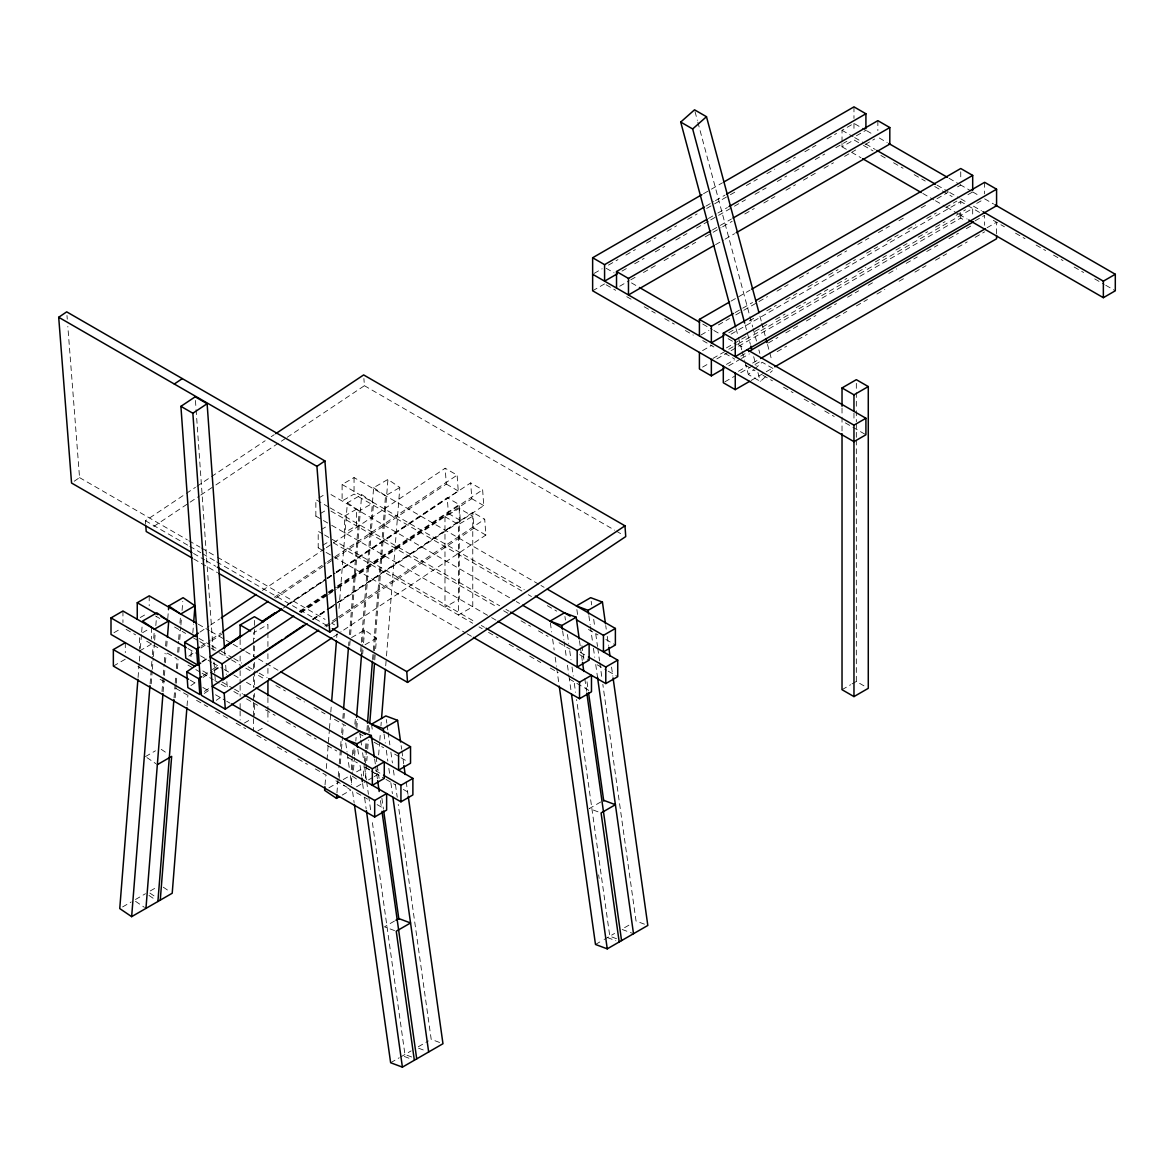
<?xml version="1.0" encoding="UTF-8"?>
<svg xmlns="http://www.w3.org/2000/svg" width="1174" height="1174" viewBox="0 0 1174 1174"><rect width="100%" height="100%" fill="white"/><g stroke="black" fill="none" stroke-linecap="round" stroke-linejoin="round"><path stroke-width="0.75" stroke-dasharray="5 3.75" d="M138.062 677.515L139.207 662.958M139.354 661.138L140.22 650.22M140.366 648.4L141.511 633.843M141.658 632.023L142.23 624.744M150.096 683.767L152.268 656.471M152.4 654.652L153.134 645.553M153.706 638.274L154.132 632.815M151.211 683.811L152.224 671.073M152.356 669.253L153.222 658.335M153.368 656.515L154.528 641.958M154.675 640.138L155.247 632.859M155.819 625.581L156.538 616.482M161.997 691.471L163.157 676.914M163.303 675.094L164.169 664.176M164.301 662.356L165.035 653.258M165.607 645.979L166.033 640.52M167.765 618.683L168.484 609.585M163.113 691.882L164.257 677.325M164.404 675.505L164.844 670.046M165.417 662.767L166.136 653.669M166.708 646.39L167.295 639.111M174.046 697.723L175.058 684.985M175.205 683.165L175.777 675.886M176.349 668.608L177.069 659.509M177.656 652.23L178.521 641.312M178.653 639.492L179.373 630.394M179.96 623.115L180.679 614.031M175.161 697.767L176.159 685.029M176.305 683.209L176.878 675.931M177.465 668.652L178.184 659.553M178.756 652.274L179.196 646.815M179.769 639.537L180.781 626.799M180.913 624.979L181.5 617.7M182.073 610.436L182.792 601.337M187.048 705.838L187.913 694.92M190.951 656.706L191.523 649.427M192.815 633.05L193.549 623.966M325.037 784.848L325.756 775.75M326.328 768.471L329.366 730.257M329.498 728.438L330.657 713.895M330.804 712.075L331.376 704.796M336.718 637.467L336.997 633.828M339.022 608.367L347.372 502.839L361.68 494.577L373.581 502.648L362.487 642.75M336.938 792.92L338.083 778.362M338.229 776.542L339.095 765.624M339.242 763.804L341.12 740.148M341.693 732.884L342.265 725.605M342.852 718.327L343.424 711.048M348.605 645.553L348.898 641.914M349.47 634.635L359.273 510.91L373.581 502.648M339.198 778.406L339.77 771.127M340.343 763.848L341.355 751.111M341.502 749.291L342.514 736.553M342.661 734.733L343.38 725.649M343.953 718.371L344.525 711.092M349.72 645.583L350.292 638.304L364.6 630.056L376.502 638.128L375.489 650.866M350.586 634.679L361.68 494.577M351.29 769.689L352.288 756.951M352.435 755.131L353.022 747.853M354.886 724.211L355.326 718.752M360.653 651.423L361.24 644.144M361.372 642.325L373.625 487.68L387.934 479.418L399.835 487.489L386.437 656.706M351.378 782.838L352.244 771.92M352.391 770.1L353.11 761.001M353.697 753.723L354.122 748.264M355.854 726.442L356.426 719.163M361.621 653.669L362.34 644.57M353.506 770.144L354.519 757.406M354.651 755.586L355.238 748.308M355.81 741.029L356.104 737.389M356.823 728.306L357.542 719.207M362.722 653.698L363.015 650.058M363.588 642.794L364.6 630.056M363.324 775.941L364.336 763.203M364.483 761.383L365.349 750.465M365.496 748.645L366.068 741.366M366.934 730.463L367.374 725.004M372.554 659.495L385.527 495.751L399.835 487.489M365.452 763.247L366.464 750.509M366.596 748.689L367.183 741.41M368.049 730.507L368.475 725.048M373.67 659.539L387.934 479.418M365.408 778.215L367.139 756.379M367.711 749.115L368.431 740.016M369.003 732.737L369.59 725.459M374.77 659.964L375.342 652.685M374.198 776.616L377.059 774.957L377.5 769.498M378.644 754.941L379.657 742.217M379.804 740.398L380.376 733.119M380.948 725.84L381.242 722.201M385.703 665.79L386.29 658.511M765.331 376.942L760.297 381.403L748.352 374.506L753.385 370.045M754.633 368.93L762.175 362.252L774.121 369.15L770.349 372.481M74.226 481.223L79.553 477.613L67.828 326.431M145.693 524.338L145.444 520.742L184.846 494.415M186.358 493.403L195.442 487.327M196.968 486.315L265.148 440.749M271.209 436.699L274.246 434.673M153.779 526.451L188.632 503.162M190.144 502.149L199.242 496.074M200.754 495.061L214.387 485.948M215.913 484.935L285.62 438.357M287.131 437.344L364.41 385.703L363.896 378.527M199.888 632.155L209.016 626.05M210.542 625.038L219.685 618.933M262.345 590.419L324.816 548.684M326.343 547.656L445.181 468.25L457.126 475.147L458.242 490.967L336.351 572.413M201.165 646.184L210.307 640.079M211.834 639.052L220.961 632.947M274.29 597.317L326.093 562.698M327.619 561.686L333.709 557.606M335.236 556.593L457.126 475.147M188.809 656.134L194.913 652.054M201.003 647.989L210.146 641.87M211.672 640.857L222.341 633.725M275.655 598.094L325.932 564.503M327.458 563.476L333.548 559.411M335.074 558.398L446.296 484.07L445.181 468.25M201.972 661.608L208.062 657.528M287.292 604.595L325.374 579.134M326.9 578.122L334.517 573.029M336.043 572.017L447.265 497.688L459.21 504.585L460.325 520.405L330.833 606.943M202.28 662.004L208.385 657.939M287.601 604.992L325.697 579.545M327.223 578.518L334.839 573.426M283.286 608.103L325.946 579.604M327.473 578.577L335.089 573.499M336.615 572.472L470.686 482.881L482.631 489.778L483.747 505.598L337.496 603.333M203.249 675.622L210.865 670.53M212.391 669.518L218.481 665.453M299.238 611.493L326.666 593.163M328.177 592.151L335.808 587.059M337.32 586.031L459.21 504.585M299.796 611.947L327.223 593.618M328.749 592.606L336.366 587.514M337.892 586.501L482.631 489.778M190.907 685.572L196.997 681.492M203.087 677.427L212.23 671.323M213.756 670.295L219.846 666.23M300.603 612.27L335.647 588.849M337.173 587.836L448.38 513.508L447.265 497.688M214.328 670.765L220.418 666.685M301.16 612.725L327.062 595.423M328.588 594.411L336.204 589.319M337.73 588.291L471.801 498.701L470.686 482.881M204.379 691.442L210.469 687.377M312.548 619.168L329.307 607.971M312.798 619.226L335.647 603.95M337.173 602.937L472.77 512.334L484.715 519.216L485.845 535.051L342.632 630.746M313.106 619.623L328.353 609.438M329.865 608.426L335.969 604.361M204.276 693.438L209.985 689.622M324.743 626.124L330.833 622.044M332.359 621.031L336.938 617.979M338.45 616.952L484.715 519.216M216.221 700.335L221.93 696.52M326.108 626.901L330.686 623.849M332.198 622.822L473.9 528.153L472.77 512.334M333.489 636.851L341.106 631.759M703.505 193.739L709.83 190.085M711.415 189.161L722.509 182.762M705.941 206.125L713.865 201.546M715.45 200.637L724.945 195.148M594.22 273.351L602.13 268.773M608.47 265.119L617.979 259.63M625.889 255.066L635.398 249.578M646.478 243.179L655.987 237.691M667.067 231.293L676.576 225.804M687.656 219.406L697.165 213.917M706.675 208.429L713 204.775M714.584 203.85L728.849 195.632M730.419 194.708L736.758 191.054M746.268 185.565L757.347 179.167M766.857 173.679L774.767 169.115M785.861 162.702L795.37 157.213M804.865 151.74L815.959 145.327M827.039 138.928L836.548 133.44M842.022 141.849L842.022 130.285L853.968 123.387L865.047 129.786M708.392 218.511L716.301 213.932M717.886 213.022L727.396 207.534M622 271.106L626.755 268.362M634.664 263.783L644.174 258.309M655.253 251.896L664.763 246.408M675.842 240.01L686.937 233.611M696.446 228.123L709.111 220.815M710.696 219.89L717.035 216.236M718.62 215.326L732.87 207.094M734.454 206.184L745.534 199.785M755.043 194.297L766.123 187.899M777.217 181.486L786.712 175.997M794.637 171.433L804.146 165.945M815.226 159.547L824.735 154.058M835.815 147.66L846.909 141.262M856.404 135.773L865.913 130.285M592.635 290.785L604.581 283.888M842.022 143.492L842.022 146.809L853.968 139.911L861.892 144.475M712.413 229.972L718.752 226.318M720.337 225.393L731.417 218.995M619.696 286.236L629.191 280.747M630.776 279.823L635.53 277.093M643.455 272.515L656.119 265.192M664.044 260.628L675.123 254.23M684.633 248.741L695.712 242.343M705.222 236.855L711.547 233.2M713.132 232.276L721.056 227.712M722.641 226.787L732.136 221.314M744.815 213.991L754.31 208.502M763.819 203.014L774.913 196.616M785.993 190.217L795.502 184.729M803.412 180.165L816.091 172.842M824.001 168.264L833.511 162.79M844.59 156.377L855.685 149.978M865.179 144.49L874.689 139.002M715.582 244.662L723.492 240.098M725.077 239.173L734.586 233.685M318.844 497.908L326.299 493.594M521.931 591.021L354.049 494.093L342.104 500.99L342.104 484.48L354.049 477.583L539.365 584.564M113.981 632.698L121.45 628.384M140.234 617.539L147.704 613.239M328.529 506.948L315.85 499.625L315.85 516.149L318.844 514.432M320.326 513.566L326.299 510.118M142.582 632.698L148.555 629.249M321.177 529.591L327.15 526.143M731.079 301.102L750.083 290.125M113.35 666.098L125.295 659.201L128.45 661.035M139.589 650.939L151.534 644.042M322.953 534.053L318.198 531.308L318.198 547.832L321.177 546.101M322.674 545.25L328.647 541.801M735.115 312.577L752.534 302.51M700.995 335.001L708.905 330.422M718.415 324.934L729.494 318.536M735.834 314.881L742.173 311.227M743.758 310.303L767.517 296.596M777.012 291.108L788.106 284.71M799.186 278.311L808.695 272.823M816.605 268.244L829.284 260.936M837.209 256.358L846.703 250.869M857.798 244.471L868.877 238.073M878.387 232.584L889.466 226.186M898.976 220.697L905.301 217.043M921.15 207.901L927.475 204.232M936.984 198.744L948.064 192.345M957.573 186.857L960.743 185.037M728.775 332.756L735.115 329.087M749.364 320.869L755.704 317.2M766.783 310.802L776.293 305.313M785.788 299.825L796.882 293.427M807.961 287.028L817.471 281.54M828.551 275.142L838.06 269.653M845.984 265.089L855.479 259.601M866.573 253.202L877.653 246.789M887.162 241.316L898.242 234.903M907.751 229.414L915.676 224.85M926.756 218.452L936.265 212.964M945.76 207.475L956.854 201.077M967.934 194.679L972.688 191.934M702.58 350.6L712.075 345.112M731.079 334.15L960.743 201.546L960.743 206.507M726.471 347.871L747.06 335.984M754.97 331.42L767.649 324.097M775.559 319.533L785.068 314.045M796.148 307.647L805.658 302.158M816.752 295.76L827.831 289.362M837.341 283.873L846.836 278.385M857.93 271.986L865.84 267.408M875.349 261.919L886.429 255.521M895.938 250.033L907.018 243.634M918.112 237.236L927.621 231.748M935.531 227.169L945.041 221.681M956.12 215.282L965.63 209.794M976.709 203.395L983.049 199.741M712.941 358.422L727.19 350.19M728.775 349.265L736.7 344.701M738.285 343.791L972.688 208.444L972.688 216.706M702.58 367.124L708.905 363.47M716.83 358.892L729.494 351.584M731.079 350.659L960.743 218.071L965.219 220.653M459.283 508.43L459.283 598.975L444.975 607.237L444.975 516.692L459.283 508.43L472.77 516.222L472.77 606.767L458.462 615.015L458.462 524.485L472.77 516.222M726.471 364.395L734.381 359.831M740.721 356.162L747.06 352.508M975.124 220.829L984.634 215.341L984.634 225.261M728.775 365.789L739.855 359.391M741.44 358.481L749.364 353.902M768.368 342.925L777.878 337.437M785.788 332.873L798.467 325.55M806.377 320.986L815.886 315.498M826.98 309.1L836.475 303.611M847.569 297.213L858.649 290.814M868.158 285.326L874.483 281.657M888.747 273.439L896.657 268.861M906.167 263.372L917.246 256.974M926.756 251.485L937.85 245.087M948.93 238.689L958.439 233.2M966.349 228.622L972.688 224.968M738.417 371.292L746.326 366.728M752.666 363.06L759.006 359.405M987.07 227.727L996.579 222.238L996.579 235.46M724.886 381.829L734.381 376.34M740.721 372.686L753.385 365.378M754.97 364.454L761.31 360.8M777.144 351.657L786.653 346.169M797.733 339.77L807.242 334.282M815.167 329.703L827.831 322.395M835.756 317.816L846.836 311.418M856.345 305.93L867.425 299.531M876.934 294.043L884.844 289.479M899.108 281.246L905.447 277.592M914.942 272.104L926.037 265.706M935.531 260.217L946.626 253.819M957.705 247.406L967.215 241.917M975.124 237.353L984.634 231.865M751.081 380.493L773.255 367.697M145.444 756.584L155.452 750.802M365.055 644.731L376.502 638.128M244.412 723.023L251.574 718.899M257.898 730.815L265.06 726.691M122.61 906.93L131.195 901.97M135.48 899.489L145.503 893.707M150.287 890.934L157.448 886.81M328.896 787.827L338.904 782.045M343.204 779.565L350.351 775.442M356.573 771.846L363.735 767.708M342.221 795.077L350.806 790.117L343.366 785.068M356.529 786.815L365.114 781.855M368.475 779.918L372.774 777.437M394.493 921.047L384.47 926.829L394.567 930.6M600.78 801.959L589.333 808.563L599.415 812.335M842.022 689.696L850.607 684.75M852.031 683.914L856.33 681.448L865.282 686.614M390.634 1062.734L399.219 1057.774M400.657 1056.952L411.164 1050.877M418.311 1046.753L428.334 1040.971M595.482 944.468L602.644 940.33M604.067 939.508L614.589 933.433M628.897 925.185L621.736 929.309L631.817 933.081M644.453 924.187L636.044 921.047L602.834 684.383M616.511 938.716L609.79 936.206L576.581 699.543M607.428 937.571L615.836 940.712M439.59 1042.468L431.196 1039.328L398.235 804.469M418.575 1048.206L425.296 1050.715M411.663 1056.996L404.942 1054.472L371.982 819.613M404.267 1056.468L410.988 1058.977M866.632 130.696L872.972 134.364M879.311 138.018L887.221 142.582M949.003 178.257L958.498 183.746M960.083 184.656L971.177 191.054M972.747 191.964L979.087 195.632M984.634 198.832L993.586 203.997M842.022 130.285L853.102 136.683M854.687 137.593L864.196 143.081M865.781 144.006L875.276 149.48M937.057 185.154L948.137 191.553M949.722 192.463L959.231 197.951M960.802 198.861L967.141 202.53M973.481 206.184L981.405 210.748M863.462 145.4L872.972 150.874M880.896 155.452L885.636 158.196M893.561 162.76L903.07 168.249M914.15 174.647L925.244 181.06M934.739 186.549L952.158 196.601M960.083 201.18L980.672 213.066M993.351 220.374L1004.43 226.773M1015.525 233.171L1025.019 238.66M1036.114 245.058L1045.608 250.546M1053.533 255.125L1063.028 260.613M1074.122 267.012L1083.617 272.5M1094.711 278.898L1104.22 284.387M1105.791 285.297L1115.3 290.785M842.022 146.809L849.947 151.373M851.517 152.282L861.026 157.771M922.793 193.431L933.888 199.844M935.473 200.754L944.967 206.242M946.552 207.152L957.646 213.551M959.231 214.475L967.141 219.039M606.166 268.288L614.075 272.852M631.509 282.919L637.834 286.573M702.771 324.068L712.28 329.556M713.865 330.466L720.19 334.12M728.115 338.699L736.039 343.263M737.624 344.187L743.949 347.842M606.166 284.798L615.66 290.286M626.755 296.684L633.079 300.353M644.174 306.752L655.253 313.15M664.763 318.638L674.272 324.127M685.352 330.525L693.276 335.104M702.771 340.577L713.865 346.99M724.945 353.389L734.454 358.877M745.534 365.275L755.043 370.764M762.968 375.328L772.463 380.816M783.557 387.215L793.052 392.703M804.146 399.101L815.226 405.514M824.735 410.988L834.23 416.477M845.324 422.875L865.913 434.776M364.41 385.703L614.662 530.178M616.247 531.088L622.572 534.742M446.296 484.07L458.242 490.967M471.801 498.701L483.747 505.598M448.38 513.508L460.325 520.405M473.9 528.153L485.845 535.051M444.975 516.692L458.462 524.485M540.95 585.488L544.105 587.308M342.104 484.48L524.25 589.642M528.271 594.69L531.44 596.509M547.275 605.652L556.784 611.14M588.453 629.44L597.962 634.914M605.887 639.492L615.381 644.981M330.965 494.562L514.784 600.706M516.281 601.558L519.524 603.451M330.114 507.858L499.669 605.769M505.921 609.365L509.164 611.258M580.44 652.406L586.78 656.061M330.965 511.086L497.35 607.163M503.602 610.759L508.445 613.562M521.021 620.811L530.531 626.3M538.455 630.878L548.038 636.425M559.044 642.765L570.124 649.163M579.633 654.652L589.128 660.14M597.14 664.763L606.635 670.251M608.22 671.176L617.729 676.664M315.85 516.149L330.114 524.382M331.684 525.292L490.16 616.805M491.657 617.656L496.499 620.459M324.538 534.962L475 621.838M481.325 625.493L484.495 627.327M333.313 542.77L472.682 623.233M479.021 626.887L482.191 628.721M488.531 632.375L498.025 637.864M509.12 644.262L520.199 650.66M529.709 656.149L540.788 662.547M550.298 668.035L558.222 672.614M569.302 679.012L588.306 689.989M318.198 547.832L324.538 551.486M326.123 552.396L465.491 632.874M467.076 633.784L471.831 636.528M79.553 477.613L187.282 539.805M188.867 540.73L199.947 547.128M201.532 548.038L215.796 556.271M217.381 557.195L325.095 619.388M331.435 623.042L334.605 624.876M145.444 520.742L188.207 545.44M189.792 546.35L200.871 552.749M202.456 553.658L215.136 560.981M216.72 561.891L327.575 625.903M193.534 553.453L204.628 559.851M206.213 560.776L215.722 566.264M193.725 558.941L217.483 572.663M198.289 624.201L209.383 630.599M210.968 631.509L231.557 643.396M233.142 644.321L244.221 650.719M245.806 651.629L256.901 658.027M258.485 658.952L279.074 670.838M199.022 638.407L210.102 644.805M211.687 645.729L219.611 650.293M221.196 651.218L232.276 657.616M233.861 658.526L241.785 663.105M248.125 666.759L257.62 672.247M259.205 673.157L267.129 677.736M155.526 616.027L160.28 618.771M174.544 627.004L185.624 633.402M193.549 637.981L198.289 640.711M199.873 641.635L209.383 647.123M210.968 648.033L217.307 651.687M218.892 652.612L229.972 659.01M231.557 659.92L239.481 664.499M245.806 668.153L252.146 671.807M258.485 675.461L264.81 679.13M275.905 685.528L285.414 691.016M296.494 697.415L304.418 701.979M313.913 707.467L325.007 713.865M334.502 719.354L345.596 725.752M359.846 733.985L363.015 735.819M374.11 742.217L383.604 747.706M394.699 754.104L399.439 756.848M401.024 757.758L407.363 761.427M187.884 648.503L199.052 654.96M200.549 655.811L211.731 662.283M213.228 663.134L222.811 668.681M224.307 669.532L232.32 674.169M233.817 675.021L240.23 678.733M246.481 682.329L254.494 686.966M202.867 670.941L209.28 674.654M221.959 681.977L233.039 688.375M234.536 689.226L242.548 693.863M375.592 770.672L381.917 774.326M126.117 629.352L135.612 634.841M146.706 641.239L157.786 647.637M167.295 653.126L176.878 658.673M187.972 665.086L192.727 667.83M195.809 669.591L200.549 672.335M202.133 673.245L213.316 679.717M214.813 680.568L219.641 683.371M221.138 684.222L227.565 687.935M233.817 691.53L240.23 695.257M246.481 698.853L257.576 705.251M265.485 709.83L275.083 715.377M286.074 721.716L295.672 727.264M306.678 733.603L316.261 739.15M327.267 745.49L336.762 750.978M347.856 757.377L357.351 762.865M365.275 767.429L373.273 772.066M374.77 772.918L384.368 778.465M385.952 779.389L395.447 784.863M403.372 789.442L409.711 793.096M190.188 680.142L196.616 683.87M202.867 687.465L209.28 691.178M215.532 694.773L225.129 700.32M226.699 701.245L229.869 703.065M137.96 666.524L144.299 670.178M160.134 679.32L166.473 682.975M175.968 688.463L187.062 694.861M196.557 700.35L207.651 706.748M215.561 711.327L228.24 718.649M236.15 723.213L245.66 728.702M256.754 735.1L266.249 740.589M277.343 746.987L286.838 752.475M297.932 758.874L307.427 764.362M315.351 768.941L326.431 775.339M335.94 780.827L347.02 787.226M356.529 792.714L367.623 799.112M377.118 804.601L383.458 808.255M373.625 487.68L385.527 495.751M347.372 502.839L359.273 510.91M365.158 766.886L369.619 769.909M371.116 770.922L377.059 774.957M352.347 776.161L358.29 780.196M161.234 749.335L167.192 753.37M146.926 757.597L155.849 763.643M163.274 887.177L169.232 891.213M149.846 893.062L155.804 897.097M148.981 895.439L154.924 899.475M135.538 901.324L144.461 907.385M759.93 316.188L761.354 321.485M761.823 323.246L765.125 335.603M767.503 344.437L771.758 360.315M695.008 111.589L697.371 120.408M697.84 122.169L752.71 326.944M753.18 328.705L756.496 341.062M758.859 349.896L759.813 353.418M745.167 324.905L750.362 344.334M753.679 356.691L756.041 365.51M757.934 372.569L760.297 381.403M736.054 328.603L737.947 335.661M738.417 337.437L741.733 349.793M742.203 351.554L744.565 360.374M745.05 362.15L748.352 374.506M605.725 625.551L606.239 629.161M607.252 636.396L608.514 645.421M611.551 667.096L612.828 676.136M591.168 601.279L591.681 604.889M593.706 619.344L594.719 626.578M595.732 633.799L597.507 646.448M597.771 648.253L599.547 660.903M599.797 662.708L601.822 677.163M588.878 615.748L590.155 624.773M590.405 626.578L592.43 641.033M593.442 648.268L594.719 657.293M595.732 664.528L597.507 677.163M576.874 609.541L577.623 614.956M581.937 645.671L583.962 660.126M587.015 681.801L588.277 690.84M579.472 640.711L580.235 646.126M580.484 647.931L582.26 660.58M584.799 678.645L586.574 691.295M564.929 616.438L565.428 620.048M567.453 634.503L568.73 643.543M569.742 650.763L571.004 659.803M572.017 667.023L573.294 676.063M574.306 683.283L575.568 692.322M598.637 874.85L599.136 878.446M562.639 630.908L563.902 639.933M564.151 641.738L566.44 657.998M567.453 665.232L568.715 674.258M568.964 676.063L571.004 690.517M550.357 622.895L551.633 631.92M552.646 639.155L554.172 649.985M555.185 657.22L556.447 666.245M556.696 668.05L558.985 684.31M401.126 745.637L401.64 749.247M401.89 751.052L403.665 763.702M406.204 781.767L407.965 794.402M386.319 719.559L386.833 723.169M387.082 724.974L387.846 730.389M388.095 732.194L389.871 744.844M390.883 752.079L392.409 762.909M393.422 770.144L394.435 777.364M395.447 784.584L397.223 797.234M384.03 734.014L385.292 743.054M386.319 750.274L387.831 761.119M388.843 768.339L389.856 775.574M390.883 782.794L392.395 793.639M371.512 724.197L372.525 731.431M376.076 756.716L377.089 763.951M377.338 765.756L379.114 778.391M381.902 798.276L383.428 809.106M374.623 758.976L375.387 764.406M375.636 766.211L377.412 778.846M380.449 800.536L381.462 807.756M359.816 732.899L360.579 738.329M360.829 740.134L361.592 745.549M362.605 752.769L363.617 760.004M364.63 767.224L366.405 779.874M366.655 781.679L368.431 794.328M368.695 796.133L370.969 812.393M357.776 749.173L358.789 756.394M360.066 765.433L361.577 776.278M362.59 783.498L363.617 790.718M364.63 797.953L366.141 808.783M345.758 742.966L347.034 752.006M347.284 753.811L349.309 768.266M350.322 775.486L351.598 784.526M352.611 791.746L354.122 802.59M66.977 315.498L67.27 319.152M224.645 650.645L225.159 657.954M225.687 665.276L226.333 674.419M226.846 681.727L227.374 689.05M195.442 400.466L195.955 407.789M196.087 409.623L213.213 651.056M213.991 662.033L214.769 673.01M214.901 674.83L215.429 682.153M984.634 182.308L984.634 193.871M960.743 171.815L960.743 178.419M960.743 213.11L960.743 218.071M877.859 120.658L877.859 130.578M856.33 383.34L856.33 390.649M856.33 392.483L856.33 408.934M856.33 410.768L856.33 421.745M856.33 423.565L856.33 438.196M856.33 440.03L856.33 681.448M853.968 106.863L853.968 118.427M853.968 123.387L853.968 131.649M853.968 413.116L853.968 420.439M842.022 408.053L842.022 415.376M842.022 417.196L842.022 431.827M354.049 477.583L354.049 494.093M267.921 646.448L267.921 624.509L253.613 632.771L253.613 643.734M267.921 653.757L267.921 661.065M267.921 668.373L267.921 675.681M267.921 697.62L267.921 710.417M267.921 712.236L267.921 721.379M254.435 620.386L254.435 627.694M254.435 629.513L254.435 638.656M254.435 645.964L254.435 655.107M254.435 662.415L254.435 686.174M254.435 693.482L254.435 697.136M254.435 704.459L254.435 715.421M253.613 645.568L253.613 656.53M253.613 663.838L253.613 674.801M253.613 676.635L253.613 687.597M253.613 694.905L253.613 700.394M253.613 702.228L253.613 716.844M253.613 718.664L253.613 731.461M240.127 639.61L240.127 648.738M240.127 656.061L240.127 668.842M240.127 670.677L240.127 683.473M240.127 685.293L240.127 696.27M240.127 703.578L240.127 709.052M240.127 710.886L240.127 720.029M151.534 627.532L151.534 639.096M149.201 595.849L149.201 605.769M139.589 637.731L139.589 649.295M125.295 642.692L125.295 652.597M122.947 611.008L122.947 622.572M356.397 509.252L344.452 516.149L344.452 532.673L356.397 525.776L356.397 509.252"/><path stroke-width="1.5" d="M137.916 679.335L119.748 908.573L131.649 916.645L172.211 893.238L186.915 707.658M131.649 916.645L149.949 685.587M168.484 609.585L168.777 605.945L183.085 597.698L194.987 605.769L193.681 622.147M145.958 908.383L162.966 693.702M167.427 637.291L168.733 620.929L156.832 612.843L142.524 621.105L154.425 629.176L168.733 620.929M157.903 901.485L173.899 699.543M160.266 900.135L171.653 756.394L157.345 764.656M324.89 786.668L324.596 790.307L336.498 798.379L339.359 796.72M331.67 701.157L336.424 641.107M336.498 798.379L336.791 794.739M343.571 709.228L348.473 647.373M356.573 717.343L361.621 653.669M367.506 723.184L372.407 661.314M369.722 723.639L374.491 663.589M381.535 718.561L385.424 669.429M735.584 326.842L680.715 122.067L694.538 109.813L706.484 116.71L758.976 312.651M744.683 323.144L692.66 128.964L706.484 116.71M191.949 552.543L71.555 483.028L58.7 317.274L66.698 311.858L324.919 460.942L337.774 626.696L329.777 632.111L217.307 567.174M174.31 384.015L182.308 378.6M329.777 632.111L316.921 466.357L324.919 460.942M331.963 637.864L225.305 709.14L201.414 695.346L180.913 406.351L195.178 396.812L207.123 403.709L224.513 648.811M213.36 702.243L192.859 413.248L207.123 403.709M275.758 433.661L363.647 374.932L624.979 525.82L625.742 536.577L407.539 682.388L219.054 573.572M200.754 663.017L197.716 665.056L185.771 658.159L184.641 642.339L198.362 633.182M221.211 617.906L256.255 594.499M197.716 665.056L196.586 649.237L199.639 647.197M222.488 631.935L268.2 601.396M186.739 671.777L198.685 678.675L199.8 694.509L187.855 687.612L186.739 671.777L198.92 663.633M224.821 646.331L240.054 636.147M262.917 620.885L275.098 612.74M223.618 647.755L241.903 635.53M263.225 621.281L281.511 609.071M281.76 609.13L210.161 656.97L222.106 663.868L223.221 679.687L307.016 623.702M198.685 678.675L201.723 676.65M222.106 663.868L293.705 616.027M282.332 639.581L212.245 686.423L224.19 693.32L225.305 709.14M285.37 637.555L303.655 625.331M224.19 693.32L318.653 630.189M407.539 682.388L406.776 671.631L624.979 525.82M747.119 349.661L865.913 418.252L865.913 434.776L853.968 441.659L592.635 290.785L592.635 257.752L701.92 194.649M724.094 181.853L853.968 106.863L865.913 113.761L865.913 128.626M592.635 257.752L604.581 264.649L704.356 207.035M726.53 194.238L865.913 113.761M616.526 288.056L616.526 271.546L706.807 219.421M728.981 206.609L877.859 120.658L889.804 127.555L889.804 144.079L736.171 232.775M617.245 273.85L604.581 281.158L604.581 264.649M616.526 271.546L628.472 278.443L710.828 230.882M733.002 218.085L889.804 127.555M713.997 245.571L628.472 294.953L628.472 278.443M188.647 679.262L111.002 634.43L111.002 617.906L122.947 611.008L186.343 647.608M137.255 619.27L137.255 602.746L149.201 595.849L196.718 623.277M113.35 649.589L374.682 800.463L386.628 793.565L386.628 810.089L374.682 816.987L113.35 666.098L113.35 649.589L125.295 642.692M194.987 605.769L180.679 614.031L168.777 605.945M699.411 335.911L699.411 319.387L729.494 302.026M751.668 289.215L960.743 168.513L972.688 175.41L972.688 190.276M699.411 319.387L711.356 326.284L733.53 313.487M755.704 300.691L972.688 175.41M723.301 349.705L723.301 333.181L984.634 182.308L996.579 189.205L996.579 205.729L735.247 356.603L735.247 340.078L996.579 189.205M724.02 335.5L711.356 342.808L711.356 326.284M240.127 637.776L240.127 624.979L254.435 616.717L263.416 621.912M748.645 351.598L973.539 221.754M699.411 352.435L699.411 368.959L711.356 375.856L724.02 368.533M760.591 358.496L985.485 228.637M723.301 366.229L723.301 382.739L735.247 389.636L749.496 381.418M774.84 366.787L996.579 238.762L996.579 235.46M842.022 406.219L842.022 387.934L856.33 379.672L868.276 386.569L868.276 688.331L853.968 696.593L842.022 689.696L842.022 433.661M842.022 387.934L853.968 394.831L868.276 386.569M592.635 274.261L853.968 425.149L865.913 418.252M982.976 211.672L1103.355 281.158L1115.3 274.261L1115.3 290.785L1103.355 297.682L968.726 219.964M371.322 735.496L359.567 731.094L345.259 739.356L357.013 743.758L371.322 735.496L374.374 757.171M397.575 720.337L385.82 715.935L371.512 724.197L383.267 728.599L397.575 720.337L400.613 742.012M576.185 617.216L564.415 612.828L550.107 621.09L561.876 625.478L576.185 617.216L579.222 638.905M602.438 602.071L590.669 597.669L576.361 605.931L588.13 610.319L602.438 602.071L605.476 623.746M372.334 768.779L384.28 761.882L384.28 778.406L372.334 785.303L372.334 768.779L244.045 694.714M398.588 753.62L410.533 746.737L410.533 763.247L398.588 770.144L398.588 753.62L370.074 737.169M577.182 650.513L589.128 643.616L589.128 660.14L577.182 667.037L577.182 650.513L510.661 612.109M603.436 635.354L615.381 628.457L615.381 644.981L603.436 651.878L603.436 635.354L576.507 619.813M383.502 775.251L400.936 785.303L412.881 778.406L255.991 687.817M486.08 628.237L579.53 682.197L591.476 675.299L591.476 691.809L579.53 698.706L473.416 637.438M588.365 656.97L605.784 667.037L617.729 660.14L522.606 605.212M231.366 703.916L400.936 801.827L412.881 794.93L412.881 778.406M497.996 621.31L605.784 683.562L617.729 676.664L617.729 660.14M395.917 920.225L398.778 918.567L410.548 922.969L396.24 931.231L414.349 1060.239M354.387 804.395L390.634 1062.734L402.403 1067.137L442.965 1043.715L408.229 796.207M559.235 686.13L595.482 944.468L607.252 948.856L647.813 925.45L613.077 677.941M603.641 800.301L615.396 804.704L601.088 812.966L619.197 941.959M888.806 143.507L947.418 177.333M994.921 204.775L1115.3 274.261M876.861 150.404L935.473 184.23M862.611 158.695L921.208 192.521M680.715 122.067L692.66 128.964M723.301 333.181L735.247 340.078M639.419 287.483L699.601 322.234M547.275 589.143L615.381 628.457M58.7 317.274L316.921 466.357M535.329 596.04L570.182 616.159M180.913 406.351L192.859 413.248M332.33 628.648L406.776 671.631M192.14 558.032L146.207 531.514L145.825 526.128M240.127 624.979L250.62 631.04M280.659 671.748L410.533 746.737M137.255 602.746L157.844 614.633M161.014 616.467L195.853 636.587M268.714 678.645L365.319 734.425M184.641 642.339L196.586 649.237M211.276 672.79L223.221 679.687M111.002 617.906L194.943 666.362M766.079 339.139L767.018 342.661M750.832 346.095L751.786 349.617M608.763 647.226L610.04 656.266M588.13 610.319L588.629 613.943M597.507 677.163L633.505 933.712M588.526 692.645L603.744 801.035M582.524 662.385L583.786 671.425M586.824 693.1L621.56 940.609M561.876 625.478L562.375 629.088M571.503 694.128L607.252 948.856M403.915 765.507L405.177 774.532M383.267 728.599L383.781 732.209M392.908 797.249L428.657 1051.977M383.678 810.911L398.881 919.315M377.661 780.651L379.187 791.496M381.976 811.366L416.711 1058.875M357.013 743.758L357.527 747.368M361.841 778.083L362.34 781.693M366.405 810.603L402.403 1067.137M1103.355 281.158L1103.355 297.682M853.968 394.831L853.968 411.296M853.968 425.149L853.968 696.593M735.247 373.127L735.247 389.636M711.356 359.332L711.356 375.856M605.784 667.037L605.784 683.562M579.53 682.197L579.53 698.706M400.936 785.303L400.936 801.827M374.682 800.463L374.682 816.987M267.921 681.169L267.921 695.786"/></g></svg>
